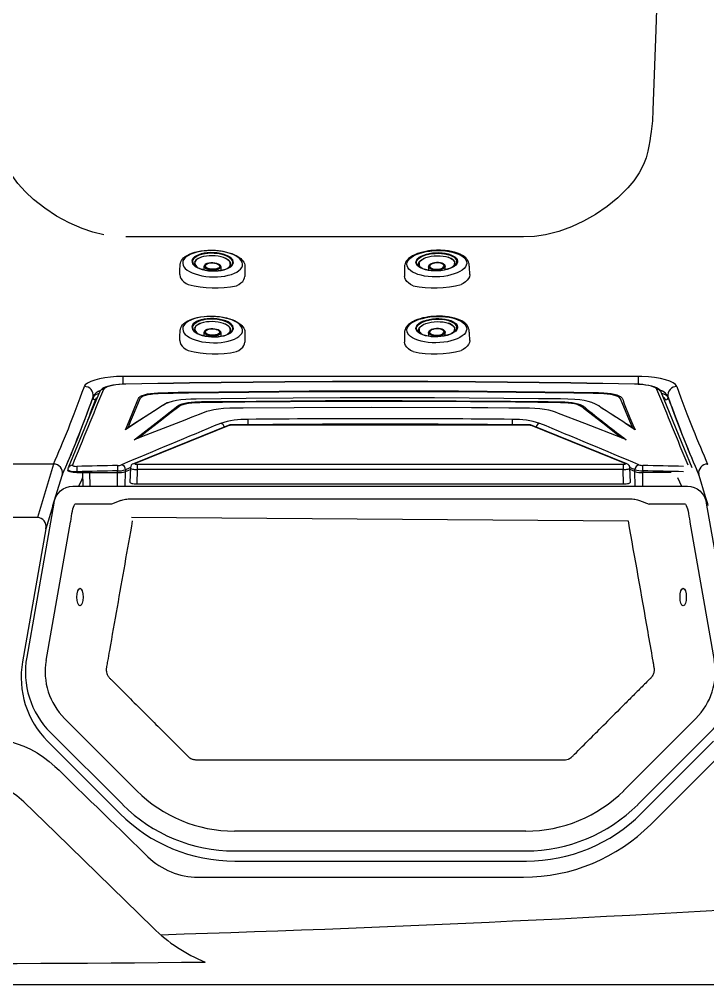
# Model space of a CAD drawing. Extents: x 527 to 611, y 788 to 934.
# Drawn here: x 581.9 to 600.95, y 803.36 to 830.1 of the extents above; entities that cross this region are included whole.
import ezdxf

# ---------------------------------------------------------------- set-up
doc = ezdxf.new("R2010")
doc.units = 0
doc.header["$MEASUREMENT"] = 0
for name, color, linetype in [('1', 4, 'Continuous'), ('BDIM_GREEN', 3, 'Continuous'), ('BDIM_YELLOW', 2, 'Continuous')]:
    doc.layers.add(name, color=color, linetype=linetype)

# ---------------------------------------------------------------- blocks, each defined once
blk = doc.blocks.new('2018 LL FILTER LID')
at = {"layer": '1', "linetype": 'Continuous', "lineweight": 25}
for p, q in [((-8.511, 0), (8.511, 0)), ((-9.035, -0.471), (-9.787, -4.735)), ((9.787, -4.735), (9.035, -0.471)), ((-6.889, -0.862), (6.863, -0.962)), ((-9.128, -6.825), (-7.128, -8.824)), ((7.128, -8.824), (9.128, -6.825)), ((-4.036, -10.105), (4.036, -10.105))]:
    blk.add_line(p, q, dxfattribs=at)
for centre, radius, start, end in [((-7.45, -5.147), 2.373, 170, 225.0001), ((7.45, -5.147), 2.373, 314.9999, 10), ((-4.036, -5.732), 4.373, 225.0001, 270), ((4.036, -5.732), 4.373, 270, 314.9999)]:
    blk.add_arc(centre, radius, start, end, dxfattribs=at)
at = {"layer": '1', "linetype": 'Continuous', "lineweight": 25, "extrusion": (0, 0, -1)}
for centre, major_axis, ratio, start_param, end_param in [((-8.519, -0.57), (0.053, 0.568), 0.920287, 4.801709, 6.198207), ((8.519, -0.57), (0.053, -0.568), 0.920287, 3.226571, 4.623069), ((-8.367, -1.062), (-0.164, 0.149), 0.846462, 5.791888, 5.862163)]:
    blk.add_ellipse(centre, major_axis=major_axis, ratio=ratio, start_param=start_param, end_param=end_param, dxfattribs=at)
at = {"layer": '1', "linetype": 'Continuous', "lineweight": 25}
blk.add_open_spline([(-6.863, -0.964), (-7.003, -1.761), (-7.144, -2.558), (-7.355, -3.754), (-7.425, -4.152), (-7.513, -4.65), (-7.531, -4.75), (-7.557, -4.899), (-7.565, -4.949), (-7.577, -5.011), (-7.579, -5.024), (-7.583, -5.049), (-7.584, -5.061), (-7.584, -5.087), (-7.584, -5.099), (-7.582, -5.125), (-7.58, -5.138), (-7.573, -5.175), (-7.565, -5.199), (-7.549, -5.234), (-7.543, -5.246), (-7.53, -5.267), (-7.522, -5.278), (-7.507, -5.298), (-7.499, -5.308), (-7.481, -5.326), (-7.471, -5.335), (-7.444, -5.362), (-7.426, -5.38), (-7.335, -5.471), (-7.262, -5.544), (-6.898, -5.908), (-6.608, -6.199), (-6.025, -6.781), (-5.734, -7.072), (-5.407, -7.399), (-5.371, -7.436), (-5.325, -7.481), (-5.316, -7.49), (-5.303, -7.504), (-5.298, -7.508), (-5.291, -7.515), (-5.289, -7.517), (-5.284, -7.522), (-5.281, -7.524), (-5.274, -7.529), (-5.268, -7.533), (-5.257, -7.54), (-5.251, -7.543), (-5.234, -7.552), (-5.222, -7.556), (-5.197, -7.565), (-5.185, -7.568), (-5.16, -7.574), (-5.147, -7.576), (-5.122, -7.579), (-5.11, -7.579), (-5.084, -7.58), (-5.072, -7.58), (-5.008, -7.58), (-4.958, -7.58), (-4.704, -7.58), (-4.502, -7.58), (-3.893, -7.58), (-3.488, -7.58), (-1.461, -7.58), (0.161, -7.58), (2.593, -7.58), (3.404, -7.58), (4.418, -7.58), (4.62, -7.58), (4.874, -7.58), (4.924, -7.58), (5, -7.58), (5.026, -7.58), (5.064, -7.58), (5.076, -7.58), (5.102, -7.58), (5.114, -7.579), (5.152, -7.576), (5.177, -7.571), (5.207, -7.562), (5.213, -7.56), (5.225, -7.555), (5.231, -7.552), (5.249, -7.544), (5.26, -7.538), (5.276, -7.528), (5.281, -7.524), (5.29, -7.516), (5.294, -7.512), (5.308, -7.499), (5.317, -7.49), (5.343, -7.463), (5.361, -7.446), (5.66, -7.146), (5.943, -6.864), (6.225, -6.582)], degree=3, knots=[0, 0, 0, 0, 0.125, 0.125, 0.1875, 0.1875, 0.203125, 0.203125, 0.210937, 0.210937, 0.212891, 0.212891, 0.214844, 0.214844, 0.216797, 0.216797, 0.21875, 0.21875, 0.222656, 0.222656, 0.224609, 0.224609, 0.226562, 0.226562, 0.228516, 0.228516, 0.230469, 0.230469, 0.234375, 0.234375, 0.25, 0.25, 0.3125, 0.3125, 0.375, 0.375, 0.382812, 0.382812, 0.384766, 0.384766, 0.385742, 0.385742, 0.38623, 0.38623, 0.386719, 0.386719, 0.387695, 0.387695, 0.388672, 0.388672, 0.390625, 0.390625, 0.392578, 0.392578, 0.394531, 0.394531, 0.396484, 0.396484, 0.398437, 0.398437, 0.40625, 0.40625, 0.4375, 0.4375, 0.5, 0.5, 0.75, 0.75, 0.875, 0.875, 0.90625, 0.90625, 0.914063, 0.914063, 0.917969, 0.917969, 0.919922, 0.919922, 0.921875, 0.921875, 0.925781, 0.925781, 0.926758, 0.926758, 0.927734, 0.927734, 0.929688, 0.929688, 0.930664, 0.930664, 0.931641, 0.931641, 0.933594, 0.933594, 0.9375, 0.9375, 1, 1, 1, 1], dxfattribs=at)
at = {"layer": 'BDIM_GREEN', "color": 3, "linetype": 'Continuous', "lineweight": 25}
for p, q in [((-7.442, -0.499), (-8.454, -0.499)), ((-7.181, -0.398), (-7.442, -0.499)), ((-6.903, -0.351), (6.903, -0.351)), ((7.181, -0.398), (7.442, -0.499)), ((8.454, -0.499), (7.442, -0.499)), ((-9.247, -4.83), (-8.571, -0.996)), ((8.571, -0.996), (9.247, -4.83)), ((-6.74, -8.437), (-8.74, -6.437)), ((8.74, -6.437), (6.74, -8.437)), ((4.036, -9.557), (-4.036, -9.557))]:
    blk.add_line(p, q, dxfattribs=at)
for centre, radius, start, end in [((-7.45, -5.147), 1.825, 170, 225.0001), ((7.45, -5.147), 1.825, 314.9999, 10), ((-4.036, -5.732), 3.825, 225.0001, 270), ((4.036, -5.732), 3.825, 270, 314.9999)]:
    blk.add_arc(centre, radius, start, end, dxfattribs=at)
at = {"layer": 'BDIM_GREEN', "color": 3, "linetype": 'Continuous', "lineweight": 25, "extrusion": (0, 0, -1)}
for centre, major_axis, ratio, start_param, end_param in [((-8.454, -0.983), (0.051, 0.525), 0.214989, 4.691687, 5.862035), ((8.454, -0.983), (-0.051, 0.525), 0.214989, 0.421151, 1.591498), ((8.367, -1.062), (-0.164, -0.149), 0.846462, 3.562615, 3.63289)]:
    blk.add_ellipse(centre, major_axis=major_axis, ratio=ratio, start_param=start_param, end_param=end_param, dxfattribs=at)
at = {"layer": 'BDIM_GREEN', "color": 3, "linetype": 'Continuous', "lineweight": 25}
for points, knots in [([(-7.181, -0.398), (-7.144, -0.384), (-7.101, -0.372), (-7.006, -0.356), (-6.955, -0.351), (-6.903, -0.351)], [0, 0, 0, 0, 0.5, 0.5, 1, 1, 1, 1]), ([(6.903, -0.351), (6.955, -0.351), (7.006, -0.356), (7.101, -0.372), (7.144, -0.383), (7.181, -0.398)], [0, 0, 0, 0, 0.5, 0.5, 1, 1, 1, 1]), ([(6.863, -0.964), (7.044, -1.99), (7.225, -3.016), (7.451, -4.298), (7.496, -4.555), (7.547, -4.843), (7.553, -4.876), (7.564, -4.94), (7.569, -4.972), (7.578, -5.02), (7.581, -5.036), (7.584, -5.068), (7.585, -5.085), (7.583, -5.117), (7.581, -5.133), (7.575, -5.164), (7.57, -5.18), (7.56, -5.211), (7.553, -5.225), (7.538, -5.254), (7.529, -5.268), (7.515, -5.288), (7.51, -5.294), (7.5, -5.306), (7.494, -5.312), (7.477, -5.329), (7.466, -5.341), (7.409, -5.398), (7.363, -5.443), (7.227, -5.58), (7.136, -5.671), (6.953, -5.853), (6.68, -6.126), (6.407, -6.399), (6.225, -6.582)], [0, 0, 0, 0, 0.5, 0.5, 0.625, 0.625, 0.640625, 0.640625, 0.65625, 0.65625, 0.664062, 0.664062, 0.671875, 0.671875, 0.679687, 0.679687, 0.6875, 0.6875, 0.695313, 0.695313, 0.703125, 0.703125, 0.707031, 0.707031, 0.710938, 0.710938, 0.71875, 0.71875, 0.75, 0.75, 0.8125, 0.8125, 0.875, 1, 1, 1, 1])]:
    blk.add_open_spline(points, degree=3, knots=knots, dxfattribs=at)
blk = doc.blocks.new('2018 FLAIR')
at = {"layer": '1', "linetype": 'Continuous', "lineweight": 25}
for p, q in [((68.956, 20.711), (57.953, 20.711)), ((72.14, 16.848), (57.863, 16.848)), ((57.863, 16.848), (57.863, 16.634)), ((72.14, 16.633), (72.14, 16.848)), ((57.046, 16.287), (57.043, 16.271)), ((72.96, 16.271), (72.957, 16.287)), ((55.946, 14.422), (53.116, 14.422)), ((55.951, 14.422), (55.504, 12.94)), ((55.946, 14.422), (55.951, 14.422)), ((74.052, 14.422), (74.057, 14.422)), ((55.931, 13.271), (56.184, 14.108)), ((56.187, 14.115), (56.184, 14.108)), ((56.194, 14.138), (56.187, 14.115)), ((73.226, 14.049), (73.332, 13.811)), ((73.816, 14.115), (73.809, 14.138)), ((73.819, 14.108), (73.816, 14.115)), ((55.931, 13.266), (55.739, 12.631)), ((55.504, 12.94), (53.841, 12.94)), ((55.739, 12.631), (55.089, 8.945)), ((73.035, 4.993), (79.427, 11.385)), ((55.783, 6.743), (57.783, 4.743)), ((72.22, 4.743), (74.22, 6.743)), ((72.481, 4.439), (73.035, 4.993)), ((60.966, 3.425), (69.037, 3.425)), ((59.951, 2.98), (68.959, 2.98)), ((81.522, 0), (2.898, 0))]:
    blk.add_line(p, q, dxfattribs=at)
at = {"layer": '1', "linetype": 'Continuous', "lineweight": 25, "flags": 128}
for points in [[(73.38, 42.686), (73.38, 42.686), (73.248, 41.463), (73.148, 40.238), (73.074, 39.014), (73.021, 37.792), (72.94, 35.501), (72.859, 33.22), (72.779, 30.95), (72.7, 28.693), (72.621, 26.451), (72.542, 24.222)], [(72.542, 24.222), (72.525, 23.93), (72.493, 23.63)], [(72.493, 23.63), (72.493, 23.63), (72.478, 23.512), (72.456, 23.372), (72.431, 23.231), (72.403, 23.09), (72.403, 23.09)], [(57.342, 20.772), (57.342, 20.772), (57.034, 20.847), (56.737, 20.948), (56.378, 21.104), (56.033, 21.291), (55.705, 21.506), (55.396, 21.748), (55.167, 21.96), (54.957, 22.193), (54.772, 22.449), (54.675, 22.618), (54.594, 22.796), (54.531, 22.982), (54.505, 23.09), (54.505, 23.09)], [(72.403, 23.09), (72.403, 23.09), (72.352, 22.899), (72.281, 22.716), (72.158, 22.484), (72.011, 22.268), (71.844, 22.069), (71.57, 21.796), (71.27, 21.553), (70.952, 21.338), (70.619, 21.15), (70.283, 20.993), (69.932, 20.865), (69.567, 20.772), (69.567, 20.772)], [(69.567, 20.772), (69.266, 20.727), (68.956, 20.711)], [(57.863, 16.848), (57.69, 16.843), (57.522, 16.831), (57.365, 16.811), (57.22, 16.783), (57.088, 16.749), (56.977, 16.709), (56.887, 16.662), (56.827, 16.613), (56.8, 16.571)], [(73.203, 16.571), (73.168, 16.621), (73.104, 16.67), (73.011, 16.715), (72.893, 16.755), (72.75, 16.79), (72.589, 16.818), (72.417, 16.837), (72.236, 16.846), (72.14, 16.848)], [(72.957, 16.287), (72.929, 16.338), (72.878, 16.39), (72.806, 16.438), (72.721, 16.481)], [(72.96, 16.271), (72.935, 16.305), (72.887, 16.339), (72.819, 16.368), (72.782, 16.38)], [(57.105, 16.201), (57.125, 16.231), (57.149, 16.251)], [(56.65, 13.811), (56.728, 13.987), (56.757, 14.054)], [(74.072, 13.271), (74.057, 13.32), (73.998, 13.513), (73.819, 14.108)], [(54.76, 6.735), (55.123, 6.607), (55.311, 6.52), (55.492, 6.419), (55.666, 6.306), (55.831, 6.182), (55.988, 6.046), (56.1, 5.938), (56.185, 5.855), (56.293, 5.75), (56.429, 5.617), (56.594, 5.457), (56.788, 5.269), (56.984, 5.078), (57.154, 4.913), (57.496, 4.58), (57.808, 4.277), (58.089, 4.003), (58.34, 3.759), (58.562, 3.544)], [(55.124, 5.068), (56.007, 4.206), (58.703, 1.578)]]:
    blk.add_lwpolyline(points, dxfattribs=at)
at = {"layer": '1', "linetype": 'Continuous', "lineweight": 25}
for centre, radius, start, end in [((56.798, 16.32), 0.251, 352.4641, 89.3872), ((57.246, 16.129), 0.247, 101.163, 144.9622), ((57.365, 16.126), 0.357, 109.6583, 153.2739), ((73.205, 16.32), 0.251, 90.6126, 187.5362), ((57.106, 16.263), 0.0627, 172.4596, 269.3873), ((72.763, 16.134), 0.15, 26.2061, 65.1608), ((72.897, 16.263), 0.0627, 270.6121, 7.541), ((55.947, 14.172), 0.25, 352.1773, 88.9694), ((74.056, 14.172), 0.25, 91.047, 187.806), ((57.552, 8.511), 2.501, 170, 225.0001), ((53.921, 3.837), 1.721, 45.6506, 89.9916), ((60.966, 7.926), 4.501, 225.0001, 270), ((69.037, 7.926), 4.501, 270, 314.9999), ((59.95, 4.972), 1.992, 225.7938, 270.0064), ((42.961, 536.831), 535.683, 271.70612, 273.93188), ((61.808, 4.709), 4.409, 225.2357, 247.8393), ((42.295, 2182.141), 2181.589, 269.922249, 270.468778)]:
    blk.add_arc(centre, radius, start, end, dxfattribs=at)
for centre, major_axis, ratio, start_param, end_param in [((73.07, 117.39), (18.595, 104.918), 0.051723, 3.344071, 3.431339), ((56.933, 117.39), (-18.595, 104.918), 0.051723, 2.851846, 2.939114), ((73.326, 117.401), (18.606, 105.231), 0.051607, 3.343462, 3.430964), ((73.316, 117.347), (18.595, 105.168), 0.051607, 3.344276, 3.431297), ((73.388, 117.39), (18.606, 105.293), 0.051579, 3.41082, 3.430953), ((56.687, 117.347), (-18.595, 105.168), 0.051607, 2.851889, 2.938909), ((56.677, 117.401), (-18.606, 105.231), 0.051607, 2.852221, 2.939723), ((55.683, 13.304), (-0.079, -0.262), 0.914568, 1.700566, 1.72002), ((55.491, 12.669), (-0.079, -0.262), 0.914568, 1.700566, 3.411106), ((68.943, 7.999), (-1.922, 4.64), 0.995546, 2.75047, 3.532715)]:
    blk.add_ellipse(centre, major_axis=major_axis, ratio=ratio, start_param=start_param, end_param=end_param, dxfattribs=at)
at = {"layer": '1'}
for centre in [(56.681, 10.737), (73.378, 10.737)]:
    blk.add_ellipse(centre, major_axis=(0, 0.242), ratio=0.358288, dxfattribs=at)
at = {"layer": 'BDIM_GREEN', "linetype": 'Continuous', "lineweight": 25, "flags": 128}
for points in [[(59.578, 20.12), (59.546, 20.075), (59.528, 20.028), (59.524, 19.981), (59.534, 19.933), (59.558, 19.886), (59.596, 19.84), (59.646, 19.796), (59.709, 19.756), (59.783, 19.719), (59.866, 19.686), (59.958, 19.659), (60.057, 19.636), (60.16, 19.62), (60.267, 19.609), (60.375, 19.605), (60.483, 19.607), (60.589, 19.615), (60.69, 19.629), (60.786, 19.649), (60.874, 19.674), (60.954, 19.705), (61.023, 19.74), (61.08, 19.779), (61.125, 19.822), (61.157, 19.867), (61.175, 19.913), (61.179, 19.961), (61.169, 20.009), (61.145, 20.056), (61.107, 20.102), (61.057, 20.145), (60.994, 20.186), (60.92, 20.223), (60.837, 20.255), (60.745, 20.283), (60.647, 20.305), (60.543, 20.322), (60.436, 20.332), (60.328, 20.337), (60.22, 20.335), (60.115, 20.327), (60.013, 20.313), (59.917, 20.293), (59.829, 20.267), (59.75, 20.237), (59.68, 20.201), (59.623, 20.162), (59.578, 20.12)], [(67.331, 20.12), (67.363, 20.075), (67.381, 20.028), (67.385, 19.981), (67.375, 19.933), (67.351, 19.886), (67.313, 19.84), (67.263, 19.796), (67.2, 19.756), (67.126, 19.719), (67.043, 19.686), (66.951, 19.659), (66.853, 19.636), (66.749, 19.62), (66.642, 19.609), (66.534, 19.605), (66.426, 19.607), (66.321, 19.615), (66.219, 19.629), (66.123, 19.649), (66.035, 19.674), (65.956, 19.705), (65.886, 19.74), (65.829, 19.779), (65.784, 19.822), (65.752, 19.867), (65.734, 19.913), (65.73, 19.961), (65.74, 20.009), (65.764, 20.056), (65.802, 20.102), (65.852, 20.145), (65.915, 20.186), (65.989, 20.223), (66.072, 20.255), (66.164, 20.283), (66.263, 20.305), (66.366, 20.322), (66.473, 20.332), (66.581, 20.337), (66.689, 20.335), (66.795, 20.327), (66.896, 20.313), (66.992, 20.293), (67.08, 20.267), (67.16, 20.237), (67.229, 20.201), (67.286, 20.162), (67.331, 20.12)], [(59.816, 20.126), (59.79, 20.089), (59.779, 20.049), (59.781, 20.009), (59.798, 19.97), (59.828, 19.932), (59.871, 19.896), (59.927, 19.863), (59.992, 19.834), (60.067, 19.809), (60.148, 19.79), (60.235, 19.777), (60.324, 19.77), (60.415, 19.769), (60.503, 19.774), (60.588, 19.785), (60.668, 19.802), (60.739, 19.825), (60.801, 19.852), (60.852, 19.884), (60.891, 19.919), (60.916, 19.957), (60.928, 19.996), (60.925, 20.036), (60.908, 20.075), (60.878, 20.114), (60.835, 20.15), (60.78, 20.182), (60.714, 20.211), (60.64, 20.236), (60.558, 20.255), (60.471, 20.268), (60.382, 20.275), (60.292, 20.277), (60.203, 20.271), (60.118, 20.26), (60.039, 20.243), (59.967, 20.22), (59.905, 20.193), (59.854, 20.161), (59.816, 20.126)], [(59.824, 20.126), (59.799, 20.089), (59.788, 20.051), (59.79, 20.011), (59.807, 19.972), (59.837, 19.935), (59.879, 19.899), (59.933, 19.867), (59.998, 19.838), (60.071, 19.815), (60.152, 19.796), (60.237, 19.783), (60.325, 19.775), (60.414, 19.774), (60.501, 19.78), (60.585, 19.791), (60.663, 19.808), (60.733, 19.83), (60.794, 19.857), (60.844, 19.888), (60.882, 19.922), (60.907, 19.959), (60.919, 19.998), (60.916, 20.037), (60.9, 20.076), (60.87, 20.114), (60.827, 20.149), (60.773, 20.182), (60.709, 20.21), (60.635, 20.234), (60.555, 20.253), (60.47, 20.266), (60.382, 20.273), (60.293, 20.274), (60.205, 20.269), (60.122, 20.258), (60.044, 20.241), (59.973, 20.219), (59.912, 20.192), (59.862, 20.161), (59.824, 20.126)], [(60.751, 19.837), (60.754, 19.838), (60.796, 19.869), (60.826, 19.903), (60.842, 19.939), (60.844, 19.976), (60.832, 20.012), (60.806, 20.048), (60.767, 20.082), (60.716, 20.112), (60.655, 20.139), (60.585, 20.161), (60.508, 20.177), (60.426, 20.188), (60.343, 20.192), (60.26, 20.191), (60.179, 20.183), (60.103, 20.169), (60.035, 20.149), (59.976, 20.125), (59.927, 20.096), (59.891, 20.063), (59.891, 20.063)], [(67.094, 20.126), (67.119, 20.089), (67.131, 20.049), (67.128, 20.009), (67.111, 19.97), (67.081, 19.932), (67.038, 19.896), (66.983, 19.863), (66.917, 19.834), (66.843, 19.809), (66.761, 19.79), (66.674, 19.777), (66.585, 19.77), (66.495, 19.769), (66.406, 19.774), (66.321, 19.785), (66.242, 19.802), (66.17, 19.825), (66.108, 19.852), (66.057, 19.884), (66.019, 19.919), (65.993, 19.957), (65.981, 19.996), (65.984, 20.036), (66.001, 20.075), (66.031, 20.114), (66.074, 20.15), (66.129, 20.182), (66.195, 20.211), (66.27, 20.236), (66.351, 20.255), (66.438, 20.268), (66.527, 20.275), (66.617, 20.277), (66.706, 20.271), (66.791, 20.26), (66.87, 20.243), (66.942, 20.22), (67.004, 20.193), (67.055, 20.161), (67.094, 20.126)], [(67.085, 20.126), (67.11, 20.089), (67.121, 20.051), (67.119, 20.011), (67.102, 19.972), (67.073, 19.935), (67.03, 19.899), (66.976, 19.867), (66.911, 19.838), (66.838, 19.815), (66.758, 19.796), (66.672, 19.783), (66.584, 19.775), (66.496, 19.774), (66.408, 19.78), (66.325, 19.791), (66.247, 19.808), (66.176, 19.83), (66.115, 19.857), (66.065, 19.888), (66.027, 19.922), (66.002, 19.959), (65.991, 19.998), (65.993, 20.037), (66.009, 20.076), (66.039, 20.114), (66.082, 20.149), (66.136, 20.182), (66.201, 20.21), (66.274, 20.234), (66.354, 20.253), (66.44, 20.266), (66.528, 20.273), (66.616, 20.274), (66.704, 20.269), (66.787, 20.258), (66.865, 20.241), (66.936, 20.219), (66.997, 20.192), (67.047, 20.161), (67.085, 20.126)], [(66.158, 19.837), (66.156, 19.838), (66.113, 19.869), (66.083, 19.903), (66.067, 19.939), (66.065, 19.976), (66.077, 20.012), (66.103, 20.048), (66.142, 20.082), (66.193, 20.112), (66.254, 20.139), (66.325, 20.161), (66.401, 20.177), (66.483, 20.188), (66.566, 20.192), (66.65, 20.191), (66.73, 20.183), (66.806, 20.169), (66.874, 20.149), (66.934, 20.125), (66.982, 20.096), (67.018, 20.063), (67.018, 20.063)], [(60.156, 19.956), (60.145, 19.948), (60.125, 19.924), (60.119, 19.899), (60.128, 19.874), (60.151, 19.85), (60.186, 19.829), (60.231, 19.812), (60.284, 19.8), (60.341, 19.795), (60.398, 19.796), (60.453, 19.803), (60.501, 19.816), (60.539, 19.834), (60.565, 19.856), (60.578, 19.88), (60.577, 19.906), (60.561, 19.931), (60.546, 19.944)], [(60.132, 19.924), (60.143, 19.943), (60.168, 19.964), (60.205, 19.982), (60.251, 19.994), (60.303, 20.001), (60.358, 20.002), (60.412, 19.997), (60.462, 19.986), (60.506, 19.97), (60.539, 19.949), (60.561, 19.926), (60.566, 19.917)], [(60.172, 19.95), (60.203, 19.969), (60.245, 19.983), (60.295, 19.991), (60.349, 19.993), (60.403, 19.989), (60.453, 19.978), (60.495, 19.962), (60.527, 19.941), (60.545, 19.918), (60.549, 19.894), (60.538, 19.871), (60.513, 19.85), (60.476, 19.834), (60.43, 19.822), (60.377, 19.817), (60.323, 19.818), (60.27, 19.826), (60.224, 19.84), (60.187, 19.858), (60.161, 19.88), (60.15, 19.904), (60.154, 19.928), (60.172, 19.95)], [(66.753, 19.956), (66.764, 19.948), (66.784, 19.924), (66.79, 19.899), (66.781, 19.874), (66.758, 19.85), (66.723, 19.829), (66.678, 19.812), (66.625, 19.8), (66.568, 19.795), (66.511, 19.796), (66.456, 19.803), (66.409, 19.816), (66.37, 19.834), (66.344, 19.856), (66.331, 19.88), (66.333, 19.906), (66.348, 19.931), (66.363, 19.944)], [(66.777, 19.924), (66.766, 19.943), (66.741, 19.964), (66.704, 19.982), (66.659, 19.994), (66.607, 20.001), (66.552, 20.002), (66.497, 19.997), (66.447, 19.986), (66.403, 19.97), (66.37, 19.949), (66.348, 19.926), (66.343, 19.917)], [(66.737, 19.95), (66.706, 19.969), (66.664, 19.983), (66.614, 19.991), (66.56, 19.993), (66.506, 19.989), (66.456, 19.978), (66.414, 19.962), (66.382, 19.941), (66.364, 19.918), (66.36, 19.894), (66.371, 19.871), (66.396, 19.85), (66.433, 19.834), (66.48, 19.822), (66.532, 19.817), (66.586, 19.818), (66.639, 19.826), (66.685, 19.84), (66.723, 19.858), (66.748, 19.88), (66.759, 19.904), (66.755, 19.928), (66.737, 19.95)], [(59.578, 18.294), (59.546, 18.25), (59.528, 18.203), (59.524, 18.155), (59.534, 18.107), (59.558, 18.06), (59.596, 18.014), (59.646, 17.971), (59.709, 17.93), (59.783, 17.893), (59.866, 17.861), (59.958, 17.833), (60.057, 17.811), (60.16, 17.794), (60.267, 17.784), (60.375, 17.779), (60.483, 17.781), (60.589, 17.789), (60.69, 17.803), (60.786, 17.823), (60.874, 17.849), (60.954, 17.88), (61.023, 17.915), (61.08, 17.954), (61.125, 17.996), (61.157, 18.041), (61.175, 18.088), (61.179, 18.135), (61.169, 18.183), (61.145, 18.23), (61.107, 18.276), (61.057, 18.32), (60.994, 18.36), (60.92, 18.397), (60.837, 18.43), (60.745, 18.457), (60.647, 18.48), (60.543, 18.496), (60.436, 18.507), (60.328, 18.511), (60.22, 18.509), (60.115, 18.501), (60.013, 18.487), (59.917, 18.467), (59.829, 18.442), (59.75, 18.411), (59.68, 18.376), (59.623, 18.337), (59.578, 18.294)], [(59.816, 18.301), (59.79, 18.263), (59.779, 18.224), (59.781, 18.184), (59.798, 18.144), (59.828, 18.106), (59.871, 18.07), (59.927, 18.037), (59.992, 18.008), (60.067, 17.984), (60.148, 17.965), (60.235, 17.952), (60.324, 17.944), (60.415, 17.943), (60.503, 17.948), (60.588, 17.96), (60.668, 17.977), (60.739, 17.999), (60.801, 18.027), (60.852, 18.058), (60.891, 18.094), (60.916, 18.131), (60.928, 18.17), (60.925, 18.21), (60.908, 18.25), (60.878, 18.288), (60.835, 18.324), (60.78, 18.357), (60.714, 18.386), (60.64, 18.41), (60.558, 18.429), (60.471, 18.443), (60.382, 18.45), (60.292, 18.451), (60.203, 18.446), (60.118, 18.435), (60.039, 18.417), (59.967, 18.395), (59.905, 18.367), (59.854, 18.336), (59.816, 18.301)], [(67.331, 18.294), (67.363, 18.25), (67.381, 18.203), (67.385, 18.155), (67.375, 18.107), (67.351, 18.06), (67.313, 18.014), (67.263, 17.971), (67.2, 17.93), (67.126, 17.893), (67.043, 17.861), (66.951, 17.833), (66.853, 17.811), (66.749, 17.794), (66.642, 17.784), (66.534, 17.779), (66.426, 17.781), (66.321, 17.789), (66.219, 17.803), (66.123, 17.823), (66.035, 17.849), (65.956, 17.88), (65.886, 17.915), (65.829, 17.954), (65.784, 17.996), (65.752, 18.041), (65.734, 18.088), (65.73, 18.135), (65.74, 18.183), (65.764, 18.23), (65.802, 18.276), (65.852, 18.32), (65.915, 18.36), (65.989, 18.397), (66.072, 18.43), (66.164, 18.457), (66.263, 18.48), (66.366, 18.496), (66.473, 18.507), (66.581, 18.511), (66.689, 18.509), (66.795, 18.501), (66.896, 18.487), (66.992, 18.467), (67.08, 18.442), (67.16, 18.411), (67.229, 18.376), (67.286, 18.337), (67.331, 18.294)], [(67.094, 18.301), (67.119, 18.263), (67.131, 18.224), (67.128, 18.184), (67.111, 18.144), (67.081, 18.106), (67.038, 18.07), (66.983, 18.037), (66.917, 18.008), (66.843, 17.984), (66.761, 17.965), (66.674, 17.952), (66.585, 17.944), (66.495, 17.943), (66.406, 17.948), (66.321, 17.96), (66.242, 17.977), (66.17, 17.999), (66.108, 18.027), (66.057, 18.058), (66.019, 18.094), (65.993, 18.131), (65.981, 18.17), (65.984, 18.21), (66.001, 18.25), (66.031, 18.288), (66.074, 18.324), (66.129, 18.357), (66.195, 18.386), (66.27, 18.41), (66.351, 18.429), (66.438, 18.443), (66.527, 18.45), (66.617, 18.451), (66.706, 18.446), (66.791, 18.435), (66.87, 18.417), (66.942, 18.395), (67.004, 18.367), (67.055, 18.336), (67.094, 18.301)], [(59.824, 18.301), (59.799, 18.264), (59.788, 18.225), (59.79, 18.186), (59.807, 18.147), (59.837, 18.109), (59.879, 18.074), (59.933, 18.041), (59.998, 18.013), (60.071, 17.989), (60.152, 17.97), (60.237, 17.957), (60.325, 17.95), (60.414, 17.949), (60.501, 17.954), (60.585, 17.965), (60.663, 17.982), (60.733, 18.004), (60.794, 18.031), (60.844, 18.062), (60.882, 18.097), (60.907, 18.134), (60.919, 18.172), (60.916, 18.212), (60.9, 18.251), (60.87, 18.288), (60.827, 18.324), (60.773, 18.356), (60.709, 18.385), (60.635, 18.409), (60.555, 18.427), (60.47, 18.441), (60.382, 18.448), (60.293, 18.449), (60.205, 18.444), (60.122, 18.433), (60.044, 18.416), (59.973, 18.393), (59.912, 18.366), (59.862, 18.335), (59.824, 18.301)], [(60.751, 18.011), (60.754, 18.013), (60.796, 18.044), (60.826, 18.077), (60.842, 18.113), (60.844, 18.15), (60.832, 18.187), (60.806, 18.223), (60.767, 18.256), (60.716, 18.287), (60.655, 18.313), (60.585, 18.335), (60.508, 18.352), (60.426, 18.362), (60.343, 18.367), (60.26, 18.365), (60.179, 18.357), (60.103, 18.343), (60.035, 18.324), (59.976, 18.299), (59.927, 18.27), (59.891, 18.238), (59.891, 18.238)], [(67.085, 18.301), (67.11, 18.264), (67.121, 18.225), (67.119, 18.186), (67.102, 18.147), (67.073, 18.109), (67.03, 18.074), (66.976, 18.041), (66.911, 18.013), (66.838, 17.989), (66.758, 17.97), (66.672, 17.957), (66.584, 17.95), (66.496, 17.949), (66.408, 17.954), (66.325, 17.965), (66.247, 17.982), (66.176, 18.004), (66.115, 18.031), (66.065, 18.062), (66.027, 18.097), (66.002, 18.134), (65.991, 18.172), (65.993, 18.212), (66.009, 18.251), (66.039, 18.288), (66.082, 18.324), (66.136, 18.356), (66.201, 18.385), (66.274, 18.409), (66.354, 18.427), (66.44, 18.441), (66.528, 18.448), (66.616, 18.449), (66.704, 18.444), (66.787, 18.433), (66.865, 18.416), (66.936, 18.393), (66.997, 18.366), (67.047, 18.335), (67.085, 18.301)], [(66.158, 18.011), (66.156, 18.013), (66.113, 18.044), (66.083, 18.077), (66.067, 18.113), (66.065, 18.15), (66.077, 18.187), (66.103, 18.223), (66.142, 18.256), (66.193, 18.287), (66.254, 18.313), (66.325, 18.335), (66.401, 18.352), (66.483, 18.362), (66.566, 18.367), (66.65, 18.365), (66.73, 18.357), (66.806, 18.343), (66.874, 18.324), (66.934, 18.299), (66.982, 18.27), (67.018, 18.238), (67.018, 18.238)], [(60.156, 18.13), (60.145, 18.122), (60.125, 18.099), (60.119, 18.074), (60.128, 18.048), (60.151, 18.024), (60.186, 18.003), (60.231, 17.986), (60.284, 17.975), (60.341, 17.969), (60.398, 17.97), (60.453, 17.977), (60.501, 17.99), (60.539, 18.009), (60.565, 18.03), (60.578, 18.055), (60.577, 18.08), (60.561, 18.105), (60.546, 18.118)], [(60.132, 18.098), (60.143, 18.118), (60.168, 18.139), (60.205, 18.156), (60.251, 18.169), (60.303, 18.176), (60.358, 18.176), (60.412, 18.171), (60.462, 18.16), (60.506, 18.144), (60.539, 18.124), (60.561, 18.101), (60.566, 18.091)], [(60.172, 18.124), (60.203, 18.143), (60.245, 18.157), (60.295, 18.166), (60.349, 18.168), (60.403, 18.163), (60.453, 18.152), (60.495, 18.136), (60.527, 18.116), (60.545, 18.093), (60.549, 18.069), (60.538, 18.046), (60.513, 18.025), (60.476, 18.008), (60.43, 17.997), (60.377, 17.991), (60.323, 17.993), (60.27, 18), (60.224, 18.014), (60.187, 18.032), (60.161, 18.054), (60.15, 18.078), (60.154, 18.102), (60.172, 18.124)], [(66.753, 18.13), (66.764, 18.122), (66.784, 18.099), (66.79, 18.074), (66.781, 18.048), (66.758, 18.024), (66.723, 18.003), (66.678, 17.986), (66.625, 17.975), (66.568, 17.969), (66.511, 17.97), (66.456, 17.977), (66.409, 17.99), (66.37, 18.009), (66.344, 18.03), (66.331, 18.055), (66.333, 18.08), (66.348, 18.105), (66.363, 18.118)], [(66.777, 18.098), (66.766, 18.118), (66.741, 18.139), (66.704, 18.156), (66.659, 18.169), (66.607, 18.176), (66.552, 18.176), (66.497, 18.171), (66.447, 18.16), (66.403, 18.144), (66.37, 18.124), (66.348, 18.101), (66.343, 18.091)], [(66.737, 18.124), (66.706, 18.143), (66.664, 18.157), (66.614, 18.166), (66.56, 18.168), (66.506, 18.163), (66.456, 18.152), (66.414, 18.136), (66.382, 18.116), (66.364, 18.093), (66.36, 18.069), (66.371, 18.046), (66.396, 18.025), (66.433, 18.008), (66.48, 17.997), (66.532, 17.991), (66.586, 17.993), (66.639, 18), (66.685, 18.014), (66.723, 18.032), (66.748, 18.054), (66.759, 18.078), (66.755, 18.102), (66.737, 18.124)]]:
    blk.add_lwpolyline(points, dxfattribs=at)
at = {"layer": 'BDIM_GREEN', "linetype": 'Continuous', "lineweight": 25}
for centre, start, end in [((60.518, 19.899), 302.2088, 19.6819), ((66.392, 19.899), 160.3181, 237.7912), ((60.518, 18.074), 302.2088, 19.6819), ((66.392, 18.074), 160.3181, 237.7912)]:
    blk.add_arc(centre, 0.0515, start, end, dxfattribs=at)
at = {"layer": 'BDIM_YELLOW', "linetype": 'Continuous', "lineweight": 25}
for p, q in [((59.856, 20.143), (59.897, 20.167)), ((60.817, 20.139), (60.857, 20.112)), ((66.092, 20.139), (66.053, 20.112)), ((67.053, 20.143), (67.012, 20.167)), ((59.872, 20.04), (59.851, 20.011)), ((59.879, 20.048), (59.872, 20.04)), ((60.115, 19.803), (60.119, 19.904)), ((60.579, 19.89), (60.577, 19.789)), ((66.33, 19.89), (66.332, 19.789)), ((66.794, 19.803), (66.79, 19.904)), ((67.03, 20.048), (67.038, 20.04)), ((67.038, 20.04), (67.058, 20.011)), ((59.872, 18.215), (59.851, 18.186)), ((59.856, 18.317), (59.897, 18.342)), ((59.879, 18.223), (59.872, 18.215)), ((60.817, 18.314), (60.857, 18.287)), ((66.092, 18.314), (66.053, 18.287)), ((67.053, 18.317), (67.012, 18.342)), ((67.03, 18.223), (67.038, 18.215)), ((67.038, 18.215), (67.058, 18.186)), ((60.115, 17.978), (60.119, 18.078)), ((60.579, 18.064), (60.577, 17.964)), ((66.33, 18.064), (66.332, 17.964)), ((66.794, 17.978), (66.79, 18.078)), ((60.786, 15.488), (58.163, 14.432)), ((60.832, 15.494), (58.21, 14.438)), ((60.811, 15.498), (60.786, 15.488)), ((69.13, 15.505), (60.853, 15.505)), ((60.853, 15.505), (60.853, 15.501)), ((69.13, 15.501), (60.853, 15.501)), ((61.331, 15.507), (61.248, 15.505)), ((61.331, 15.507), (61.331, 15.505)), ((68.739, 15.505), (68.652, 15.507)), ((68.652, 15.505), (68.652, 15.507)), ((69.13, 15.501), (69.13, 15.505)), ((71.773, 14.438), (69.151, 15.494)), ((69.197, 15.488), (69.172, 15.498)), ((71.82, 14.432), (69.197, 15.488)), ((56.346, 14.263), (56.346, 14.242)), ((56.596, 14.207), (56.596, 14.184)), ((56.596, 14.184), (56.941, 14.184)), ((56.754, 14.184), (56.762, 13.811)), ((56.941, 14.184), (57.722, 14.184)), ((56.941, 14.184), (56.948, 13.811)), ((57.722, 14.184), (57.722, 14.232)), ((57.722, 13.811), (57.722, 14.184)), ((57.932, 13.811), (57.939, 14.213)), ((57.939, 14.213), (58.075, 14.268)), ((57.939, 14.263), (57.939, 14.213)), ((58.077, 14.313), (58.064, 13.916)), ((58.264, 14.267), (58.252, 13.872)), ((58.264, 14.416), (58.264, 14.267)), ((58.264, 14.416), (71.719, 14.416)), ((71.719, 14.267), (58.264, 14.267)), ((71.719, 14.416), (71.719, 14.267)), ((71.731, 13.872), (71.719, 14.267)), ((71.822, 14.431), (71.82, 14.432)), ((71.919, 13.916), (71.906, 14.313)), ((72.044, 14.213), (71.908, 14.268)), ((72.044, 14.213), (72.044, 14.263)), ((72.051, 13.811), (72.044, 14.213)), ((72.261, 14.232), (72.261, 14.184)), ((73.042, 14.184), (72.261, 14.184)), ((72.261, 13.811), (72.261, 14.184)), ((58.252, 13.872), (71.731, 13.872)), ((61.85, 13.811), (68.133, 13.811))]:
    blk.add_line(p, q, dxfattribs=at)
at = {"layer": 'BDIM_YELLOW', "linetype": 'Continuous', "lineweight": 25, "flags": 128}
for points in [[(59.441, 19.673), (59.442, 19.695), (59.448, 19.845), (59.45, 19.883), (59.451, 19.914), (59.453, 19.939), (59.457, 19.964), (59.461, 19.987), (59.47, 20.02), (59.49, 20.061), (59.518, 20.1), (59.549, 20.133), (59.59, 20.167), (59.644, 20.202), (59.708, 20.234), (59.78, 20.263), (59.859, 20.288), (59.943, 20.308), (60.03, 20.323), (60.117, 20.334), (60.189, 20.34), (60.249, 20.342), (60.323, 20.343), (60.363, 20.342)], [(60.363, 20.342), (60.469, 20.336), (60.513, 20.332), (60.585, 20.323), (60.658, 20.31), (60.734, 20.294), (60.811, 20.273), (60.885, 20.249), (60.957, 20.22), (61.023, 20.187), (61.082, 20.152), (61.13, 20.114), (61.165, 20.082), (61.192, 20.049), (61.215, 20.013), (61.232, 19.974), (61.24, 19.942), (61.244, 19.919), (61.246, 19.896), (61.247, 19.874), (61.247, 19.85), (61.247, 19.822), (61.246, 19.784), (61.245, 19.732), (61.243, 19.618)], [(66.546, 20.342), (66.44, 20.336), (66.396, 20.332), (66.324, 20.323), (66.251, 20.31), (66.175, 20.294), (66.098, 20.273), (66.024, 20.249), (65.952, 20.22), (65.886, 20.187), (65.828, 20.152), (65.779, 20.114), (65.745, 20.082), (65.717, 20.049), (65.694, 20.013), (65.678, 19.974), (65.669, 19.942), (65.666, 19.919), (65.664, 19.896), (65.663, 19.874), (65.662, 19.85), (65.663, 19.822), (65.663, 19.784), (65.664, 19.732), (65.666, 19.618)], [(67.469, 19.673), (67.468, 19.695), (67.461, 19.845), (67.46, 19.883), (67.458, 19.914), (67.456, 19.939), (67.453, 19.964), (67.448, 19.987), (67.439, 20.02), (67.419, 20.061), (67.392, 20.1), (67.36, 20.133), (67.32, 20.167), (67.265, 20.202), (67.201, 20.234), (67.129, 20.263), (67.05, 20.288), (66.966, 20.308), (66.879, 20.323), (66.792, 20.334), (66.72, 20.34), (66.66, 20.342), (66.586, 20.343), (66.546, 20.342)], [(59.856, 20.143), (59.824, 20.121), (59.814, 20.113)], [(60.884, 19.924), (60.889, 19.932), (60.907, 19.97), (60.911, 20.01), (60.9, 20.049), (60.875, 20.088), (60.837, 20.125), (60.786, 20.159), (60.724, 20.189), (60.652, 20.215), (60.573, 20.235), (60.488, 20.25), (60.399, 20.258), (60.309, 20.261), (60.22, 20.256), (60.135, 20.246), (60.055, 20.23), (59.983, 20.208), (59.921, 20.181), (59.87, 20.149), (59.831, 20.114)], [(59.891, 20.063), (59.868, 20.028), (59.859, 19.992), (59.864, 19.955), (59.883, 19.919), (59.915, 19.884), (59.945, 19.861)], [(60.828, 20.15), (60.777, 20.18), (60.712, 20.209), (60.638, 20.233), (60.557, 20.252), (60.471, 20.265), (60.382, 20.273), (60.292, 20.274), (60.204, 20.269), (60.119, 20.257), (60.041, 20.24), (59.97, 20.218), (59.908, 20.191), (59.886, 20.179)], [(60.818, 19.87), (60.824, 19.877), (60.847, 19.911), (60.857, 19.948), (60.853, 19.985), (60.835, 20.021), (60.804, 20.056), (60.761, 20.089), (60.706, 20.118), (60.674, 20.132)], [(60.897, 20.08), (60.891, 20.086), (60.857, 20.112)], [(66.026, 19.924), (66.02, 19.932), (66.002, 19.97), (65.998, 20.01), (66.009, 20.049), (66.034, 20.088), (66.072, 20.125), (66.123, 20.159), (66.185, 20.189), (66.257, 20.215), (66.336, 20.235), (66.422, 20.25), (66.51, 20.258), (66.6, 20.261), (66.689, 20.256), (66.774, 20.246), (66.854, 20.23), (66.926, 20.208), (66.988, 20.181), (67.04, 20.149), (67.078, 20.114)], [(66.012, 20.08), (66.018, 20.086), (66.053, 20.112)], [(66.091, 19.87), (66.085, 19.877), (66.062, 19.911), (66.053, 19.948), (66.057, 19.985), (66.074, 20.021), (66.105, 20.056), (66.149, 20.089), (66.203, 20.118), (66.236, 20.132)], [(66.081, 20.15), (66.132, 20.18), (66.197, 20.209), (66.271, 20.233), (66.352, 20.252), (66.438, 20.265), (66.527, 20.273), (66.617, 20.274), (66.705, 20.269), (66.79, 20.257), (66.869, 20.24), (66.94, 20.218), (67.001, 20.191), (67.023, 20.179)], [(67.018, 20.063), (67.042, 20.028), (67.051, 19.992), (67.046, 19.955), (67.027, 19.919), (66.994, 19.884), (66.964, 19.861)], [(67.053, 20.143), (67.085, 20.121), (67.095, 20.113)], [(59.858, 19.991), (59.852, 19.961), (59.853, 19.944)], [(60.13, 19.908), (60.131, 19.92), (60.132, 19.924)], [(60.545, 19.856), (60.514, 19.836), (60.472, 19.821), (60.423, 19.812), (60.369, 19.808), (60.314, 19.81), (60.261, 19.818), (60.214, 19.832), (60.175, 19.85), (60.147, 19.872), (60.132, 19.896), (60.13, 19.908)], [(60.799, 19.86), (60.824, 19.889), (60.833, 19.904)], [(60.854, 19.981), (60.841, 20.002), (60.828, 20.019)], [(60.848, 19.914), (60.849, 19.945), (60.843, 19.966)], [(66.056, 19.981), (66.068, 20.002), (66.081, 20.019)], [(66.061, 19.914), (66.061, 19.945), (66.066, 19.966)], [(66.11, 19.86), (66.085, 19.889), (66.076, 19.904)], [(66.364, 19.856), (66.395, 19.836), (66.437, 19.821), (66.486, 19.812), (66.54, 19.808), (66.595, 19.81), (66.648, 19.818), (66.695, 19.832), (66.734, 19.85), (66.762, 19.872), (66.777, 19.896), (66.78, 19.908)], [(66.78, 19.908), (66.779, 19.92), (66.777, 19.924)], [(67.051, 19.991), (67.057, 19.961), (67.057, 19.944)], [(59.441, 19.673), (59.441, 19.661), (59.449, 19.611), (59.472, 19.561), (59.508, 19.513), (59.558, 19.467), (59.619, 19.424), (59.673, 19.394)], [(61.009, 19.36), (61.077, 19.396), (61.137, 19.437), (61.184, 19.482), (61.217, 19.529), (61.237, 19.577), (61.243, 19.618)], [(65.9, 19.36), (65.832, 19.396), (65.772, 19.437), (65.725, 19.482), (65.692, 19.529), (65.672, 19.577), (65.666, 19.618)], [(67.469, 19.673), (67.469, 19.661), (67.46, 19.611), (67.437, 19.561), (67.401, 19.513), (67.352, 19.467), (67.29, 19.424), (67.236, 19.394)], [(59.441, 17.848), (59.442, 17.869), (59.448, 18.019), (59.45, 18.058), (59.451, 18.088), (59.453, 18.114), (59.457, 18.139), (59.461, 18.162), (59.47, 18.194), (59.49, 18.236), (59.518, 18.274), (59.549, 18.307), (59.59, 18.341), (59.644, 18.376), (59.708, 18.409), (59.78, 18.437), (59.859, 18.462), (59.943, 18.482), (60.03, 18.498), (60.117, 18.508), (60.189, 18.514), (60.249, 18.517), (60.323, 18.517), (60.363, 18.517)], [(60.363, 18.517), (60.469, 18.51), (60.513, 18.506), (60.585, 18.497), (60.658, 18.485), (60.734, 18.468), (60.811, 18.448), (60.885, 18.424), (60.957, 18.394), (61.023, 18.362), (61.082, 18.326), (61.13, 18.289), (61.165, 18.256), (61.192, 18.223), (61.215, 18.187), (61.232, 18.148), (61.24, 18.117), (61.244, 18.093), (61.246, 18.07), (61.247, 18.049), (61.247, 18.025), (61.247, 17.996), (61.246, 17.958), (61.245, 17.907), (61.243, 17.793)], [(66.546, 18.517), (66.44, 18.51), (66.396, 18.506), (66.324, 18.497), (66.251, 18.485), (66.175, 18.468), (66.098, 18.448), (66.024, 18.424), (65.952, 18.394), (65.886, 18.362), (65.828, 18.326), (65.779, 18.289), (65.745, 18.256), (65.717, 18.223), (65.694, 18.187), (65.678, 18.148), (65.669, 18.117), (65.666, 18.093), (65.664, 18.07), (65.663, 18.049), (65.662, 18.025), (65.663, 17.996), (65.663, 17.958), (65.664, 17.907), (65.666, 17.793)], [(67.469, 17.848), (67.468, 17.869), (67.461, 18.019), (67.46, 18.058), (67.458, 18.088), (67.456, 18.114), (67.453, 18.139), (67.448, 18.162), (67.439, 18.194), (67.419, 18.236), (67.392, 18.274), (67.36, 18.307), (67.32, 18.341), (67.265, 18.376), (67.201, 18.409), (67.129, 18.437), (67.05, 18.462), (66.966, 18.482), (66.879, 18.498), (66.792, 18.508), (66.72, 18.514), (66.66, 18.517), (66.586, 18.517), (66.546, 18.517)], [(59.856, 18.317), (59.824, 18.296), (59.814, 18.288)], [(60.884, 18.098), (60.889, 18.106), (60.907, 18.145), (60.911, 18.184), (60.9, 18.224), (60.875, 18.262), (60.837, 18.299), (60.786, 18.333), (60.724, 18.363), (60.652, 18.389), (60.573, 18.409), (60.488, 18.424), (60.399, 18.433), (60.309, 18.435), (60.22, 18.431), (60.135, 18.421), (60.055, 18.404), (59.983, 18.382), (59.921, 18.355), (59.87, 18.324), (59.831, 18.289)], [(59.891, 18.238), (59.868, 18.203), (59.859, 18.166), (59.864, 18.129), (59.883, 18.093), (59.915, 18.058), (59.945, 18.036)], [(60.828, 18.324), (60.777, 18.355), (60.712, 18.383), (60.638, 18.408), (60.557, 18.427), (60.471, 18.44), (60.382, 18.447), (60.292, 18.448), (60.204, 18.443), (60.119, 18.432), (60.041, 18.415), (59.97, 18.392), (59.908, 18.365), (59.886, 18.353)], [(60.818, 18.045), (60.824, 18.051), (60.847, 18.086), (60.857, 18.122), (60.853, 18.159), (60.835, 18.196), (60.804, 18.231), (60.761, 18.263), (60.706, 18.292), (60.674, 18.306)], [(60.854, 18.155), (60.841, 18.177), (60.828, 18.194)], [(60.897, 18.255), (60.891, 18.261), (60.857, 18.287)], [(66.026, 18.098), (66.02, 18.106), (66.002, 18.145), (65.998, 18.184), (66.009, 18.224), (66.034, 18.262), (66.072, 18.299), (66.123, 18.333), (66.185, 18.363), (66.257, 18.389), (66.336, 18.409), (66.422, 18.424), (66.51, 18.433), (66.6, 18.435), (66.689, 18.431), (66.774, 18.421), (66.854, 18.404), (66.926, 18.382), (66.988, 18.355), (67.04, 18.324), (67.078, 18.289)], [(66.012, 18.255), (66.018, 18.261), (66.053, 18.287)], [(66.091, 18.045), (66.085, 18.051), (66.062, 18.086), (66.053, 18.122), (66.057, 18.159), (66.074, 18.196), (66.105, 18.231), (66.149, 18.263), (66.203, 18.292), (66.236, 18.306)], [(66.056, 18.155), (66.068, 18.177), (66.081, 18.194)], [(66.081, 18.324), (66.132, 18.355), (66.197, 18.383), (66.271, 18.408), (66.352, 18.427), (66.438, 18.44), (66.527, 18.447), (66.617, 18.448), (66.705, 18.443), (66.79, 18.432), (66.869, 18.415), (66.94, 18.392), (67.001, 18.365), (67.023, 18.353)], [(67.018, 18.238), (67.042, 18.203), (67.051, 18.166), (67.046, 18.129), (67.027, 18.093), (66.994, 18.058), (66.964, 18.036)], [(67.053, 18.317), (67.085, 18.296), (67.095, 18.288)], [(59.858, 18.166), (59.852, 18.136), (59.853, 18.118)], [(60.13, 18.082), (60.131, 18.094), (60.132, 18.098)], [(60.545, 18.03), (60.514, 18.011), (60.472, 17.996), (60.423, 17.986), (60.369, 17.982), (60.314, 17.985), (60.261, 17.993), (60.214, 18.006), (60.175, 18.025), (60.147, 18.046), (60.132, 18.07), (60.13, 18.082)], [(60.799, 18.034), (60.824, 18.064), (60.833, 18.079)], [(60.848, 18.088), (60.849, 18.119), (60.843, 18.14)], [(66.061, 18.088), (66.061, 18.119), (66.066, 18.14)], [(66.11, 18.034), (66.085, 18.064), (66.076, 18.079)], [(66.364, 18.03), (66.395, 18.011), (66.437, 17.996), (66.486, 17.986), (66.54, 17.982), (66.595, 17.985), (66.648, 17.993), (66.695, 18.006), (66.734, 18.025), (66.762, 18.046), (66.777, 18.07), (66.78, 18.082)], [(66.78, 18.082), (66.779, 18.094), (66.777, 18.098)], [(67.051, 18.166), (67.057, 18.136), (67.057, 18.118)], [(59.441, 17.848), (59.441, 17.835), (59.449, 17.785), (59.472, 17.736), (59.508, 17.688), (59.558, 17.642), (59.619, 17.598), (59.673, 17.568)], [(61.009, 17.535), (61.077, 17.571), (61.137, 17.612), (61.184, 17.656), (61.217, 17.703), (61.237, 17.752), (61.243, 17.793)], [(65.9, 17.535), (65.832, 17.571), (65.772, 17.612), (65.725, 17.656), (65.692, 17.703), (65.672, 17.752), (65.666, 17.793)], [(67.469, 17.848), (67.469, 17.835), (67.46, 17.785), (67.437, 17.736), (67.401, 17.688), (67.352, 17.642), (67.29, 17.598), (67.236, 17.568)], [(57.951, 16.637), (57.939, 16.636), (57.847, 16.633), (57.757, 16.626), (57.671, 16.616), (57.588, 16.604), (57.512, 16.589), (57.441, 16.57), (57.376, 16.548), (57.317, 16.521), (57.274, 16.491), (57.244, 16.462), (57.222, 16.428), (57.217, 16.414)], [(57.951, 16.633), (57.873, 16.631), (57.77, 16.623), (57.672, 16.612), (57.582, 16.598), (57.502, 16.58), (57.436, 16.56), (57.383, 16.537), (57.348, 16.514), (57.329, 16.489)], [(57.951, 16.633), (57.951, 16.637), (57.951, 16.637)], [(72.032, 16.633), (72.032, 16.637), (72.032, 16.637)], [(72.767, 16.415), (72.766, 16.418), (72.746, 16.452), (72.721, 16.481), (72.688, 16.507), (72.643, 16.532), (72.58, 16.558), (72.508, 16.58), (72.431, 16.597), (72.349, 16.611), (72.263, 16.622), (72.174, 16.63), (72.082, 16.635), (72.032, 16.636)], [(72.654, 16.489), (72.642, 16.507), (72.61, 16.531), (72.562, 16.554), (72.499, 16.575), (72.423, 16.594), (72.335, 16.609), (72.239, 16.621), (72.137, 16.629), (72.032, 16.633)], [(57.216, 16.415), (57.001, 15.89), (56.356, 14.313)], [(71.645, 16.232), (71.645, 16.232), (71.614, 16.267), (71.574, 16.29), (71.516, 16.312), (71.448, 16.331), (71.366, 16.347), (71.277, 16.359), (71.178, 16.367), (71.032, 16.373), (70.883, 16.375), (70.352, 16.384), (67.157, 16.42), (63.962, 16.425), (63.026, 16.421), (59.683, 16.385), (59.263, 16.378), (59.052, 16.375), (58.843, 16.37), (58.745, 16.363), (58.65, 16.352), (58.565, 16.337), (58.49, 16.319), (58.429, 16.299), (58.381, 16.276), (58.338, 16.232), (58.338, 16.232)], [(58.353, 16.299), (58.403, 16.322), (58.467, 16.343), (58.546, 16.362), (58.635, 16.378), (58.733, 16.389), (58.837, 16.397), (59.117, 16.407), (59.4, 16.411), (59.682, 16.414), (63.026, 16.45), (63.962, 16.454), (67.157, 16.449), (70.352, 16.413), (70.884, 16.404), (71.036, 16.401), (71.185, 16.395), (71.287, 16.385), (71.382, 16.372), (71.467, 16.356), (71.54, 16.336), (71.599, 16.314), (71.601, 16.313)], [(71.601, 16.313), (71.643, 16.291), (71.694, 16.242), (71.718, 16.192), (71.729, 16.142), (71.743, 16.092), (71.904, 15.703), (71.986, 15.508), (72.046, 15.369)], [(73.627, 14.313), (73.412, 14.838), (72.767, 16.415)], [(57.937, 15.369), (58.041, 15.612), (58.285, 16.201), (58.297, 16.234), (58.315, 16.267), (58.353, 16.299)], [(59.125, 16.121), (59.067, 16.097), (59.009, 16.063), (58.957, 16.03), (58.744, 15.893), (58.199, 15.541), (57.937, 15.369)], [(59.114, 16.12), (59.094, 16.113), (59.043, 16.09), (59.001, 16.065), (58.957, 16.036), (58.896, 15.997), (58.786, 15.927), (58.262, 15.589), (57.965, 15.394)], [(58.338, 16.232), (58.338, 16.232), (58.179, 15.846), (58.072, 15.587), (58, 15.417)], [(58.177, 15.092), (58.423, 15.28), (58.87, 15.626), (59.178, 15.866), (59.39, 16.031), (59.434, 16.058)], [(59.999, 16.121), (59.999, 16.121), (59.869, 16.117), (59.772, 16.11), (59.68, 16.098), (59.599, 16.082), (59.528, 16.064), (59.463, 16.039), (59.418, 16.01), (59.206, 15.845), (58.898, 15.605), (58.451, 15.257), (58.303, 15.142)], [(71.128, 15.967), (71.111, 15.979), (71.04, 16.03), (70.956, 16.08), (70.846, 16.126), (70.753, 16.154), (70.642, 16.178), (70.516, 16.197), (70.38, 16.211), (70.184, 16.223), (69.983, 16.229), (69.78, 16.231), (69.576, 16.231), (69.373, 16.232), (66.498, 16.254), (63.887, 16.256), (61.276, 16.239), (59.898, 16.223), (59.752, 16.22), (59.609, 16.211), (59.473, 16.198), (59.348, 16.179), (59.236, 16.155), (59.142, 16.128), (59.125, 16.121)], [(59.434, 16.058), (59.437, 16.06), (59.505, 16.086), (59.579, 16.105), (59.664, 16.122), (59.759, 16.135), (59.862, 16.144), (60.043, 16.153), (60.227, 16.156), (60.412, 16.157), (60.597, 16.158), (63.479, 16.183), (65.601, 16.186), (68.599, 16.167), (69.639, 16.155), (70, 16.149), (70.105, 16.145), (70.207, 16.137), (70.302, 16.125), (70.388, 16.109), (70.464, 16.09), (70.525, 16.069), (70.615, 16.024), (70.679, 15.976), (70.724, 15.935)], [(71.68, 15.142), (71.478, 15.299), (71.237, 15.486), (70.759, 15.859), (70.638, 15.953), (70.6, 15.985), (70.558, 16.017), (70.5, 16.047), (70.442, 16.067), (70.369, 16.085), (70.288, 16.1), (70.196, 16.111), (70.094, 16.118), (69.984, 16.121), (69.984, 16.121), (69.984, 16.121)], [(71.983, 15.417), (71.955, 15.483), (71.873, 15.678), (71.712, 16.068), (71.645, 16.232), (71.645, 16.232), (71.645, 16.232)], [(71.806, 15.092), (71.701, 15.134), (70.657, 15.542), (69.929, 15.823), (69.848, 15.854), (69.761, 15.884), (69.657, 15.911), (69.539, 15.932), (69.408, 15.949), (69.269, 15.96), (69.124, 15.966), (68.548, 15.973), (67.971, 15.977), (67.515, 15.98), (64.758, 15.988), (62.606, 15.981), (61.198, 15.97), (61.014, 15.969), (60.83, 15.965), (60.65, 15.956), (60.514, 15.942), (60.389, 15.923), (60.279, 15.9), (60.185, 15.873), (59.976, 15.797), (59.778, 15.719), (59.581, 15.641), (58.38, 15.173), (58.177, 15.092)], [(56.596, 14.184), (56.544, 14.185), (56.494, 14.189), (56.449, 14.195), (56.411, 14.203), (56.38, 14.213), (56.358, 14.224), (56.347, 14.236), (56.346, 14.242)], [(56.596, 14.207), (56.513, 14.21), (56.439, 14.218), (56.384, 14.232), (56.352, 14.25), (56.348, 14.263)], [(56.468, 14.387), (56.471, 14.378), (56.487, 14.369), (56.514, 14.363), (56.551, 14.359), (56.593, 14.358)]]:
    blk.add_lwpolyline(points, dxfattribs=at)
at = {"layer": 'BDIM_YELLOW', "linetype": 'Continuous', "lineweight": 25}
for centre, radius, start, end in [((59.92, 20.027), 0.124, 135.6205, 214.7659), ((59.963, 19.979), 0.116, 136.6338, 223.995), ((60.241, 19.4), 0.853, 96.4748, 115.0761), ((60.143, 19.785), 0.38, 105.7576, 133.9642), ((60.429, 19.397), 0.85, 61.4085, 80.0775), ((66.481, 19.397), 0.85, 99.9225, 118.5915), ((66.668, 19.4), 0.853, 64.9239, 83.5252), ((66.766, 19.785), 0.38, 46.0358, 74.2424), ((66.946, 19.979), 0.116, 316.005, 43.3662), ((66.989, 20.027), 0.124, 325.2341, 44.3795), ((59.988, 19.979), 0.129, 181.7818, 225.7354), ((60.744, 19.949), 0.0998, 333.7175, 20.0161), ((60.858, 19.942), 0.0133, 179.1872, 242.3856), ((66.051, 19.942), 0.0133, 297.6144, 0.8128), ((66.165, 19.949), 0.0998, 159.9839, 206.2825), ((66.922, 19.979), 0.129, 314.2646, 358.2182), ((59.92, 18.202), 0.124, 135.6205, 214.7659), ((59.963, 18.154), 0.116, 136.6338, 223.995), ((60.241, 17.574), 0.853, 96.4748, 115.0761), ((60.143, 17.96), 0.38, 105.7576, 133.9642), ((60.429, 17.572), 0.85, 61.4085, 80.0775), ((66.481, 17.572), 0.85, 99.9225, 118.5915), ((66.668, 17.574), 0.853, 64.9239, 83.5252), ((66.766, 17.96), 0.38, 46.0358, 74.2424), ((66.946, 18.154), 0.116, 316.005, 43.3662), ((66.989, 18.202), 0.124, 325.2341, 44.3795), ((59.988, 18.154), 0.129, 181.7818, 225.7354), ((60.744, 18.123), 0.0998, 333.7175, 20.0161), ((60.858, 18.117), 0.0133, 179.1872, 242.3856), ((66.051, 18.117), 0.0133, 297.6144, 0.8128), ((66.165, 18.123), 0.0998, 159.9839, 206.2825), ((66.922, 18.154), 0.129, 314.2646, 358.2182), ((64.991, -342.427), 359.133, 88.87671, 91.12329), ((64.991, -342.43), 359.132, 88.87669, 91.12331), ((57.327, 16.369), 0.121, 89.2014, 157.4195), ((72.656, 16.369), 0.121, 22.5974, 90.7823), ((64.991, -318.791), 334.949, 89.14592, 90.85408), ((97.18, 48.762), 42.161, 231.1334, 232.9969), ((50.139, -17.23), 39.276, 56.0979, 57.6967), ((37.387, -37.119), 62.905, 56.59636, 57.54867), ((61.271, 13.398), 2.261, 88.5195, 108.0283), ((60.549, 15.419), 0.131, 11.2615, 80.0439), ((64.991, -343.459), 359.136, 89.41573, 90.58427), ((86.311, 15.8), 24.982, 180.3258, 180.6712), ((64.991, -343.463), 358.989, 89.4157, 90.5843), ((43.742, 15.8), 24.912, 359.3278, 359.6743), ((68.707, 13.361), 2.297, 72.1283, 91.3239), ((69.434, 15.419), 0.131, 99.9555, 168.7397), ((58.025, 15.286), 0.121, 118.8807, 136.6901), ((60.819, 15.403), 0.0914, 81.9549, 111.7734), ((60.853, 15.38), 0.125, 90, 109.2803), ((60.839, 15.418), 0.0845, 80.7767, 109.2377), ((61.006, 15.06), 0.467, 109.2276, 111.8844), ((69.13, 15.38), 0.125, 70.7197, 90), ((69.144, 15.418), 0.0846, 70.8888, 99.2094), ((68.976, 15.059), 0.468, 68.1199, 70.7724), ((69.163, 15.403), 0.0914, 68.2262, 98.0451), ((71.956, 15.282), 0.125, 43.5213, 60.9652), ((56.423, 14.274), 0.0773, 150.6318, 188.8277), ((56.467, 14.266), 0.121, 89.3426, 157.528), ((64.994, -344.794), 359.25, 91.16031, 91.34008), ((67.421, 14.499), 10.829, 180.7446, 181.5415), ((65.005, -345.325), 359.631, 91.16041, 91.33992), ((57.724, 14.711), 0.329, 269.1757, 288.3636), ((70.181, 14.523), 12.463, 180.6437, 181.3362), ((57.738, 14.885), 0.654, 268.5774, 287.8407), ((57.744, 14.839), 0.655, 268.049, 287.2396), ((57.803, 14.266), 0.136, 358.8864, 79.429), ((58.202, 14.314), 0.124, 108.0836, 180.5594), ((58.197, 14.347), 0.0913, 81.9528, 111.77), ((71.786, 14.347), 0.0914, 68.2233, 98.0431), ((71.778, 14.312), 0.127, 0.3174, 70.8175), ((72.18, 14.266), 0.136, 100.5714, 181.1137), ((72.246, 14.899), 0.667, 252.3492, 271.2328), ((72.238, 14.839), 0.655, 252.7602, 271.9512), ((72.26, 14.718), 0.335, 251.8265, 270.6344), ((59.736, 14.524), 12.528, 358.6656, 359.3545), ((64.978, -345.312), 359.618, 88.66008, 88.8396), ((64.988, -344.803), 359.259, 88.65992, 88.83969)]:
    blk.add_arc(centre, radius, start, end, dxfattribs=at)
at = {"layer": 'BDIM_YELLOW'}
for centre, start, end in [((60.411, 22.201), 255.2686, 281.8818), ((66.498, 22.201), 258.1182, 284.7314), ((60.411, 20.376), 255.2686, 281.8818), ((66.498, 20.376), 258.1182, 284.7314)]:
    blk.add_arc(centre, 2.903, start, end, dxfattribs=at)
at = {"layer": 'BDIM_YELLOW', "linetype": 'Continuous', "lineweight": 25}
for centre, major_axis, ratio, start_param, end_param in [((64.991, -304.605), (329.734, 910.219), 0.126611, 1.256501, 1.258965), ((64.991, -304.605), (-329.734, 910.219), 0.126611, 5.02422, 5.026684), ((64.991, -322.37), (277.901, 317.661), 0.666132, 0.932672, 0.940527), ((64.991, -322.37), (-277.901, 317.661), 0.666132, 5.342658, 5.350514), ((65.1, -322.385), (277.807, 317.583), 0.666037, 0.940153, 0.94055), ((58.264, 14.309), (-0.187, 0.004), 0.221083, 6.279441, 7.85837), ((58.264, 14.43), (-0.0625, 0), 0.232392, 5.759557, 7.853424), ((71.719, 14.43), (-0.0625, 0), 0.232392, 1.571354, 3.665221), ((71.719, 14.309), (-0.187, -0.004), 0.221083, 1.566408, 3.145837), ((64.883, -322.385), (-277.807, 317.583), 0.666037, 5.342635, 5.343035), ((58.252, 13.915), (-0.188, 0), 0.232392, 6.275961, 7.853424), ((71.731, 13.915), (-0.188, 0), 0.232392, 1.571354, 3.148816)]:
    blk.add_ellipse(centre, major_axis=major_axis, ratio=ratio, start_param=start_param, end_param=end_param, dxfattribs=at)
at = {"layer": 'BDIM_YELLOW'}
blk.add_blockref('2018 LL FILTER LID', (64.991, 13.811), dxfattribs=at)

msp = doc.modelspace()

# ---------------------------------------------------------------- block references
at = {"layer": '1'}
msp.add_blockref('2018 FLAIR', (526.895, 803.362), dxfattribs=at)

doc.saveas('drawing.dxf')
